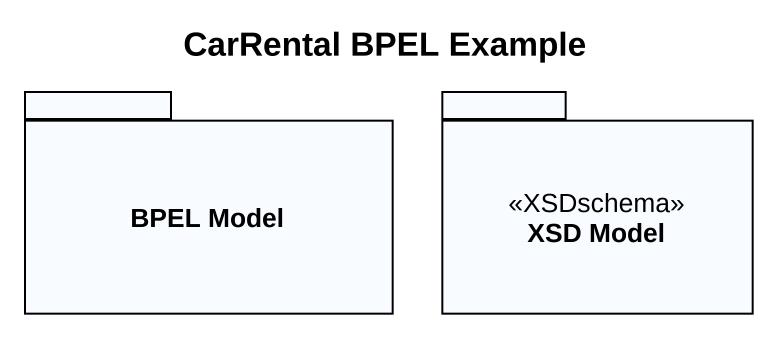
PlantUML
@startuml
title CarRental BPEL Example
package "BPEL Model" as BPEL_Model {
}
package "XSD Model" as XSD_Model <<XSDschema>> {
}
@enduml
